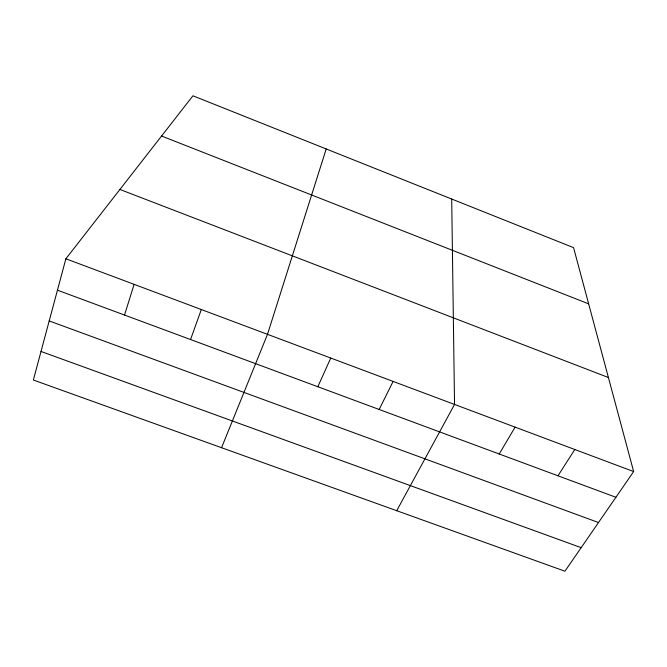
<?xml version="1.0" encoding="UTF-8"?>
<svg xmlns="http://www.w3.org/2000/svg" width="667" height="667" viewBox="0 0 667 667"><rect width="100%" height="100%" fill="white"/><g stroke="black" fill="none" stroke-linecap="round" stroke-linejoin="round"><path stroke-width="1" d="M65.875 258.779L33.35 380.015L564.932 571.21L633.65 471.561L573.57 247.657L192.938 95.79L65.875 258.779L633.65 471.561M124.512 315.041L134.125 284.359M326.205 148.958L267.492 334.334L221.552 447.707M190.554 339.536L201.317 309.538M317.825 386.735L330.757 358.046M379.156 409.48L393.105 381.416M396.715 510.714L454.544 404.435L451.701 199.033M499.208 453.994L515.107 427.13M557.971 475.788L574.804 449.5M41.012 351.459L581.174 547.657M49.2 320.935L598.499 522.536M57.454 290.178L615.916 497.274M119.918 189.461L608.421 377.522M161.564 136.026L588.653 303.844"/></g></svg>
